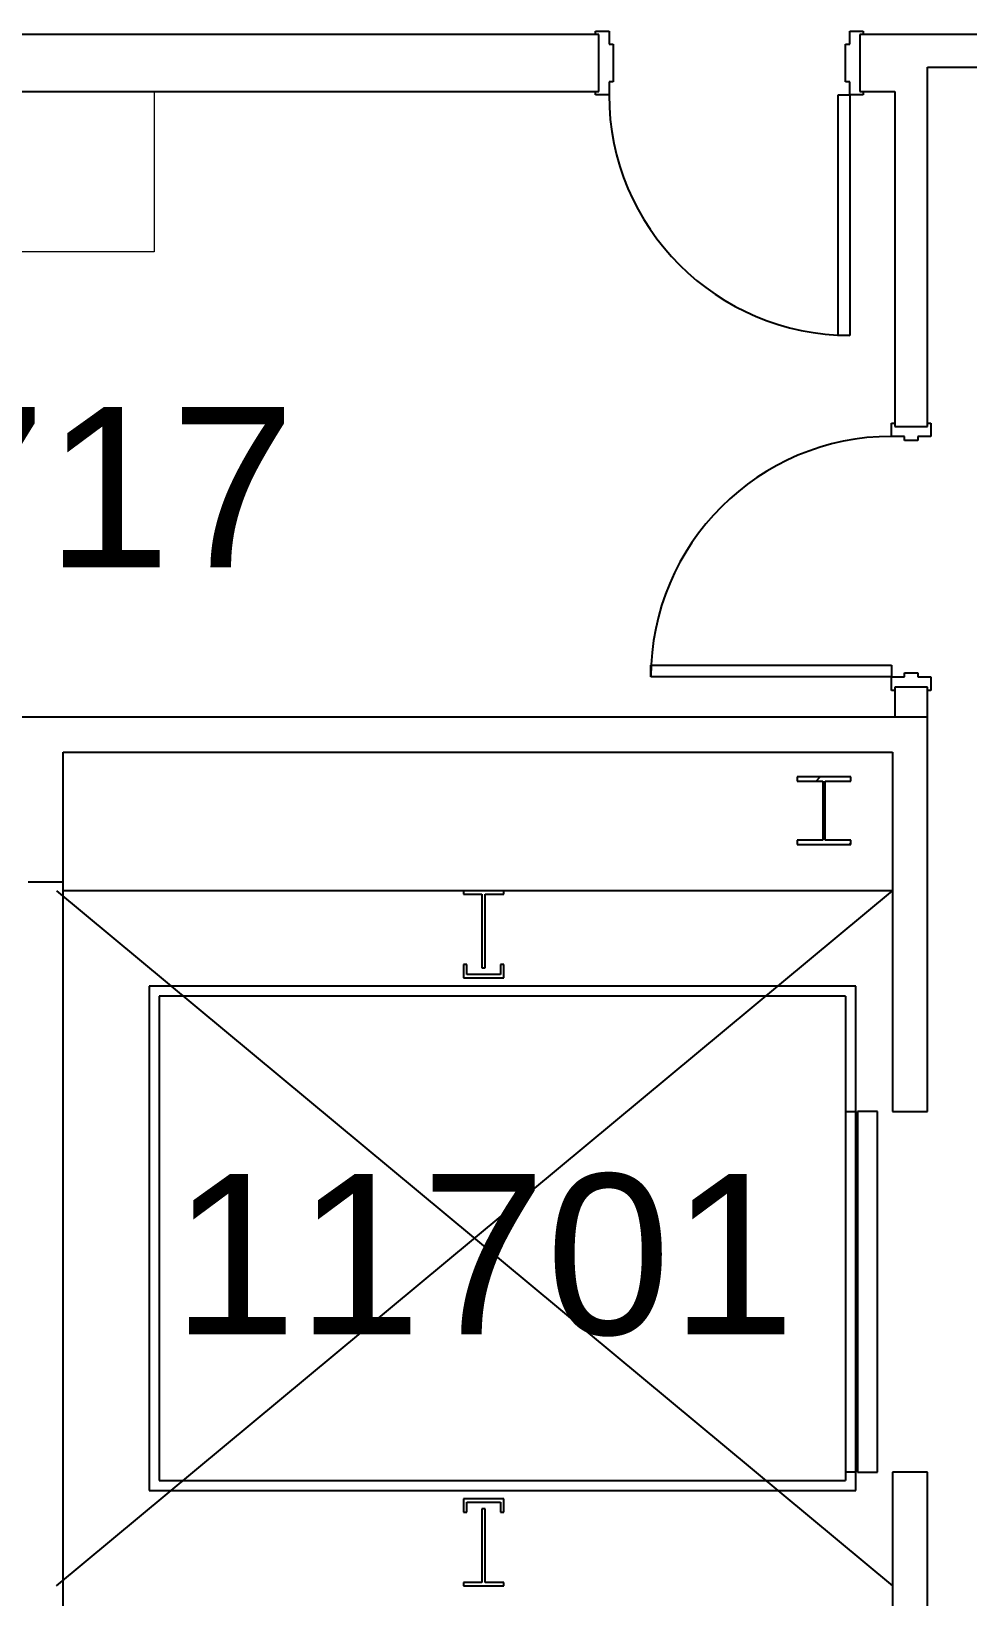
# Model space of a CAD drawing. Header units: inches. Extents: x -60 to 5673, y -29 to 4299.
# Drawn here: x 1863.1 to 2003.1, y 3735.5 to 3969.7 of the extents above; entities that cross this region are included whole.
import ezdxf

# ---------------------------------------------------------------- set-up
doc = ezdxf.new("R2010")
doc.units = ezdxf.units.IN
doc.header["$LTSCALE"] = 96
doc.header["$MEASUREMENT"] = 0
for name, color, linetype in [('A-ANNO-ROOM', 4, 'Continuous'), ('A-COLS', 5, 'Continuous'), ('A-DOOR', 2, 'Continuous'), ('A-FLOR-CASE', 3, 'Continuous'), ('A-FLOR-EVTR', 1, 'Continuous'), ('A-WALL-FULL', 6, 'Continuous')]:
    doc.layers.add(name, color=color, linetype=linetype)
doc.layers.add('AE-113$0$A-WALL-PATT', color=2, linetype='Continuous', lineweight=9)
doc.styles.add('ARIAL', font='arial.ttf')

msp = doc.modelspace()

# ---------------------------------------------------------------- hatches: boundary and pattern name
at = {"layer": 'A-COLS'}
h = msp.add_hatch(dxfattribs=at)
h.set_pattern_fill('FP_36', color=256, style=0, pattern_type=2)
h.set_pattern_definition([(45, (-0.0003, 0.0002), (-9.503515, 9.503515), []), (45, (-0.0003, 14.4), (-9.503515, 9.503515), [])])
h.paths.add_polyline_path([(1980.39, 3848.03), (1985.59, 3848.03), (1985.59, 3848.65), (1981.75, 3848.65), (1981.75, 3857.51), (1985.59, 3857.51), (1985.59, 3858.13), (1977.57, 3858.13), (1977.57, 3857.51), (1981.4, 3857.51), (1981.4, 3848.65), (1977.57, 3848.65), (1977.57, 3848.03)], flags=0)
at = {"layer": 'AE-113$0$A-WALL-PATT', "lineweight": 9}
h = msp.add_hatch(dxfattribs=at)
h.set_pattern_fill('FP_104', color=256, angle=90, style=0, pattern_type=2)
h.set_pattern_definition([(90, (-3719.12, 2025.554), (-77.978, -5e-13), [119.998, 0, 0, 0]), (90, (-3719.12, 2025.054), (-77.978, -5e-13), [119.998, 0, 0, 0]), (90, (-3719.12, 2024.554), (-77.978, -5e-13), [119.998, 0, 0, 0]), (90, (-3719.12, 2024.054), (-77.978, -5e-13), [119.998, 0, 0, 0]), (90, (-3719.12, 2023.554), (-77.978, -5e-13), [119.998, 0, 0, 0]), (90, (-3719.12, 2023.054), (-77.978, -5e-13), [119.998, 0, 0, 0]), (90, (-3719.12, 2022.554), (-77.978, -5e-13), [119.998, 0, 0, 0]), (90, (-3719.12, 2022.054), (-77.978, -5e-13), [119.998, 0, 0, 0]), (90, (-3719.12, 2021.554), (-77.978, -5e-13), [119.998, 0, 0, 0]), (90, (-3719.12, 2021.054), (-77.978, -5e-13), [119.998, 0, 0, 0]), (90, (-3719.12, 2020.554), (-77.978, -5e-13), [119.998, 0, 0, 0]), (90, (-3719.12, 2020.054), (-77.978, -5e-13), [119.998, 0, 0, 0]), (90, (-3719.12, 2019.554), (-77.978, -5e-13), [119.998, 0, 0, 0]), (90, (-3719.12, 2019.054), (-77.978, -5e-13), [119.998, 0, 0, 0]), (90, (-3719.12, 2018.554), (-77.978, -5e-13), [119.998, 0, 0, 0]), (90, (-3719.12, 2018.054), (-77.978, -5e-13), [119.998, 0, 0, 0]), (90, (-3719.12, 2017.554), (-77.978, -5e-13), [119.998, 0, 0, 0]), (90, (-3719.12, 2017.054), (-77.978, -5e-13), [119.998, 0, 0, 0]), (90, (-3719.12, 2016.554), (-77.978, -5e-13), [119.998, 0, 0, 0]), (90, (-3719.12, 2016.054), (-77.978, -5e-13), [119.998, 0, 0, 0]), (90, (-3719.12, 2015.554), (-77.978, -5e-13), [119.998, 0, 0, 0]), (90, (-3719.12, 2015.054), (-77.978, -5e-13), [119.998, 0, 0, 0]), (90, (-3719.12, 2014.554), (-77.978, -5e-13), [119.998, 0, 0, 0]), (90, (-3719.12, 2014.054), (-77.978, -5e-13), [119.998, 0, 0, 0]), (90, (-3719.12, 2013.554), (-77.978, -5e-13), [119.998, 0, 0, 0]), (90, (-3719.12, 2013.054), (-77.978, -5e-13), [119.998, 0, 0, 0]), (90, (-3719.12, 2012.554), (-77.978, -5e-13), [119.998, 0, 0, 0]), (90, (-3719.12, 2012.054), (-77.978, -5e-13), [119.998, 0, 0, 0]), (90, (-3719.12, 2011.554), (-77.978, -5e-13), [119.998, 0, 0, 0]), (90, (-3719.12, 2011.054), (-77.978, -5e-13), [119.998, 0, 0, 0]), (90, (-3719.12, 2010.554), (-77.978, -5e-13), [119.998, 0, 0, 0]), (90, (-3719.12, 2010.054), (-77.978, -5e-13), [119.998, 0, 0, 0]), (90, (-3719.12, 2009.554), (-77.978, -5e-13), [119.998, 0, 0, 0]), (90, (-3719.12, 2009.054), (-77.978, -5e-13), [119.998, 0, 0, 0]), (90, (-3719.12, 2008.554), (-77.978, -5e-13), [119.998, 0, 0, 0]), (90, (-3719.12, 2008.054), (-77.978, -5e-13), [119.998, 0, 0, 0]), (90, (-3719.12, 2007.554), (-77.978, -5e-13), [119.998, 0, 0, 0]), (90, (-3719.12, 2007.054), (-77.978, -5e-13), [119.998, 0, 0, 0]), (90, (-3719.12, 2006.554), (-77.978, -5e-13), [119.998, 0, 0, 0]), (90, (-3719.12, 2006.054), (-77.978, -5e-13), [119.998, 0, 0, 0]), (90, (-3719.12, 2005.554), (-77.978, -5e-13), [119.998, 0, 0, 0]), (90, (-3719.12, 2005.054), (-77.978, -5e-13), [119.998, 0, 0, 0]), (90, (-3719.12, 2004.554), (-77.978, -5e-13), [119.998, 0, 0, 0]), (90, (-3719.12, 2004.054), (-77.978, -5e-13), [119.998, 0, 0, 0]), (90, (-3719.12, 2003.554), (-77.978, -5e-13), [119.998, 0, 0, 0]), (90, (-3719.12, 2003.054), (-77.978, -5e-13), [119.998, 0, 0, 0]), (90, (-3719.12, 2002.554), (-77.978, -5e-13), [119.998, 0, 0, 0]), (90, (-3719.12, 2002.054), (-77.978, -5e-13), [119.998, 0, 0, 0]), (90, (-3719.12, 2001.554), (-77.978, -5e-13), [119.998, 0, 0, 0]), (90, (-3719.12, 2001.054), (-77.978, -5e-13), [119.998, 0, 0, 0]), (90, (-3719.12, 2000.554), (-77.978, -5e-13), [119.998, 0, 0, 0]), (90, (-3719.12, 2000.054), (-77.978, -5e-13), [119.998, 0, 0, 0]), (90, (-3719.12, 1999.554), (-77.978, -5e-13), [119.998, 0, 0, 0]), (90, (-3719.12, 1999.054), (-77.978, -5e-13), [119.998, 0, 0, 0]), (90, (-3719.12, 1998.554), (-77.978, -5e-13), [119.998, 0, 0, 0]), (90, (-3719.12, 1998.054), (-77.978, -5e-13), [119.998, 0, 0, 0]), (90, (-3719.12, 1997.554), (-77.978, -5e-13), [119.998, 0, 0, 0]), (90, (-3719.12, 1997.054), (-77.978, -5e-13), [119.998, 0, 0, 0]), (90, (-3719.12, 1996.554), (-77.978, -5e-13), [119.998, 0, 0, 0]), (90, (-3719.12, 1996.054), (-77.978, -5e-13), [119.998, 0, 0, 0]), (90, (-3719.12, 1995.554), (-77.978, -5e-13), [119.998, 0, 0, 0]), (90, (-3719.12, 1995.054), (-77.978, -5e-13), [119.998, 0, 0, 0]), (90, (-3719.12, 1994.554), (-77.978, -5e-13), [119.998, 0, 0, 0]), (90, (-3719.12, 1994.054), (-77.978, -5e-13), [119.998, 0, 0, 0]), (90, (-3719.12, 1993.554), (-77.978, -5e-13), [119.998, 0, 0, 0]), (90, (-3719.12, 1993.054), (-77.978, -5e-13), [119.998, 0, 0, 0]), (90, (-3719.12, 1992.554), (-77.978, -5e-13), [119.998, 0, 0, 0]), (90, (-3719.12, 1992.054), (-77.978, -5e-13), [119.998, 0, 0, 0]), (90, (-3719.12, 1991.554), (-77.978, -5e-13), [119.998, 0, 0, 0]), (90, (-3719.12, 1991.054), (-77.978, -5e-13), [119.998, 0, 0, 0]), (90, (-3719.12, 1990.554), (-77.978, -5e-13), [119.998, 0, 0, 0]), (90, (-3719.12, 1990.054), (-77.978, -5e-13), [119.998, 0, 0, 0]), (90, (-3719.12, 1989.554), (-77.978, -5e-13), [119.998, 0, 0, 0]), (90, (-3719.12, 1989.054), (-77.978, -5e-13), [119.998, 0, 0, 0]), (90, (-3719.12, 1988.554), (-77.978, -5e-13), [119.998, 0, 0, 0]), (90, (-3719.12, 1988.054), (-77.978, -5e-13), [119.998, 0, 0, 0]), (90, (-3719.12, 1987.554), (-77.978, -5e-13), [119.998, 0, 0, 0]), (90, (-3719.12, 1987.054), (-77.978, -5e-13), [119.998, 0, 0, 0]), (90, (-3719.12, 1986.554), (-77.978, -5e-13), [119.998, 0, 0, 0]), (90, (-3719.12, 1986.054), (-77.978, -5e-13), [119.998, 0, 0, 0]), (90, (-3719.12, 1985.555), (-77.978, -5e-13), [119.998, 0, 0, 0]), (90, (-3719.12, 1985.055), (-77.978, -5e-13), [119.998, 0, 0, 0]), (90, (-3719.12, 1984.555), (-77.978, -5e-13), [119.998, 0, 0, 0]), (90, (-3719.12, 1984.055), (-77.978, -5e-13), [119.998, 0, 0, 0]), (90, (-3719.12, 1983.555), (-77.978, -5e-13), [119.998, 0, 0, 0]), (90, (-3719.12, 1983.055), (-77.978, -5e-13), [119.998, 0, 0, 0]), (90, (-3719.12, 1982.555), (-77.978, -5e-13), [119.998, 0, 0, 0]), (90, (-3719.12, 1982.055), (-77.978, -5e-13), [119.998, 0, 0, 0]), (90, (-3719.12, 1981.555), (-77.978, -5e-13), [119.998, 0, 0, 0]), (90, (-3719.12, 1981.055), (-77.978, -5e-13), [119.998, 0, 0, 0]), (90, (-3719.12, 1980.555), (-77.978, -5e-13), [119.998, 0, 0, 0]), (90, (-3719.12, 1980.055), (-77.978, -5e-13), [119.998, 0, 0, 0]), (90, (-3719.12, 1979.555), (-77.978, -5e-13), [119.998, 0, 0, 0]), (90, (-3719.12, 1979.055), (-77.978, -5e-13), [119.998, 0, 0, 0]), (90, (-3719.12, 1978.555), (-77.978, -5e-13), [119.998, 0, 0, 0]), (90, (-3719.12, 1978.055), (-77.978, -5e-13), [119.998, 0, 0, 0]), (90, (-3719.12, 1977.555), (-77.978, -5e-13), [119.998, 0, 0, 0]), (90, (-3719.12, 1965.56), (-77.978, -5e-13), [119.998, 0, 0, 0]), (90, (-3719.12, 1965.06), (-77.978, -5e-13), [119.998, 0, 0, 0]), (90, (-3719.12, 1964.56), (-77.978, -5e-13), [119.998, 0, 0, 0]), (90, (-3719.12, 1964.06), (-77.978, -5e-13), [119.998, 0, 0, 0]), (90, (-3719.12, 1963.56), (-77.978, -5e-13), [119.998, 0, 0, 0]), (90, (-3719.12, 1963.06), (-77.978, -5e-13), [119.998, 0, 0, 0]), (90, (-3719.12, 1962.56), (-77.978, -5e-13), [119.998, 0, 0, 0]), (90, (-3719.12, 1962.06), (-77.978, -5e-13), [119.998, 0, 0, 0]), (90, (-3719.12, 1961.56), (-77.978, -5e-13), [119.998, 0, 0, 0]), (90, (-3719.12, 1961.06), (-77.978, -5e-13), [119.998, 0, 0, 0]), (90, (-3719.12, 1960.56), (-77.978, -5e-13), [119.998, 0, 0, 0]), (90, (-3719.12, 1960.06), (-77.978, -5e-13), [119.998, 0, 0, 0]), (90, (-3719.12, 1947.576), (-77.978, -5e-13), [119.998, 0, 0, 0]), (90, (-3719.12, 1959.56), (-77.978, -5e-13), [119.998, 0, 0, 0])])
h.paths.add_polyline_path([(2100.08, 3964.95), (2106.33, 3964.95), (2106.33, 3968.58), (2100.08, 3968.58)], flags=0)
h.paths.add_polyline_path([(1997.08, 3964.95), (2042.08, 3964.95), (2042.08, 3968.58), (1996.45, 3968.58), (1996.45, 3964.95)], flags=0)
h = msp.add_hatch(dxfattribs=at)
h.set_pattern_fill('FP_116', color=256, angle=90, style=0, pattern_type=2)
h.set_pattern_definition([(180, (-81562.85, -155319.41), (-1e-14, -120), [96, 0, 0, 0]), (180, (-81575.34, -155319.41), (-1e-14, -120), [96, 0, 0, 0]), (180, (-81577.34, -155319.41), (-1e-14, -120), [96, 0, 0, 0]), (180, (-81579.34, -155319.41), (-1e-14, -120), [96, 0, 0, 0]), (180, (-81581.34, -155319.41), (-1e-14, -120), [96, 0, 0, 0]), (180, (-81583.34, -155319.41), (-1e-14, -120), [96, 0, 0, 0]), (180, (-81585.34, -155319.41), (-1e-14, -120), [96, 0, 0, 0]), (180, (-81576.34, -155319.41), (-1e-14, -120), [96, 0, 0, 0]), (180, (-81578.34, -155319.41), (-1e-14, -120), [96, 0, 0, 0]), (180, (-81580.34, -155319.41), (-1e-14, -120), [96, 0, 0, 0]), (180, (-81582.34, -155319.41), (-1e-14, -120), [96, 0, 0, 0]), (180, (-81584.34, -155319.41), (-1e-14, -120), [96, 0, 0, 0]), (180, (-81586.34, -155319.41), (-1e-14, -120), [96, 0, 0, 0]), (180, (-81575.85, -155319.41), (-1e-14, -120), [96, 0, 0, 0]), (180, (-81577.85, -155319.41), (-1e-14, -120), [96, 0, 0, 0]), (180, (-81579.85, -155319.41), (-1e-14, -120), [96, 0, 0, 0]), (180, (-81581.85, -155319.41), (-1e-14, -120), [96, 0, 0, 0]), (180, (-81583.85, -155319.41), (-1e-14, -120), [96, 0, 0, 0]), (180, (-81585.85, -155319.41), (-1e-14, -120), [96, 0, 0, 0]), (180, (-81574.85, -155319.41), (-1e-14, -120), [96, 0, 0, 0]), (180, (-81576.85, -155319.41), (-1e-14, -120), [96, 0, 0, 0]), (180, (-81578.85, -155319.41), (-1e-14, -120), [96, 0, 0, 0]), (180, (-81580.85, -155319.41), (-1e-14, -120), [96, 0, 0, 0]), (180, (-81582.85, -155319.41), (-1e-14, -120), [96, 0, 0, 0]), (180, (-81584.85, -155319.41), (-1e-14, -120), [96, 0, 0, 0]), (180, (-81586.85, -155319.41), (-1e-14, -120), [96, 0, 0, 0]), (180, (-81599.34, -155319.41), (-1e-14, -120), [96, 0, 0, 0]), (180, (-81601.34, -155319.41), (-1e-14, -120), [96, 0, 0, 0]), (180, (-81603.34, -155319.41), (-1e-14, -120), [96, 0, 0, 0]), (180, (-81605.34, -155319.41), (-1e-14, -120), [96, 0, 0, 0]), (180, (-81607.34, -155319.41), (-1e-14, -120), [96, 0, 0, 0]), (180, (-81609.34, -155319.41), (-1e-14, -120), [96, 0, 0, 0]), (180, (-81623.34, -155319.41), (-1e-14, -120), [96, 0, 0, 0]), (180, (-81625.34, -155319.41), (-1e-14, -120), [96, 0, 0, 0]), (180, (-81627.34, -155319.41), (-1e-14, -120), [96, 0, 0, 0]), (180, (-81629.34, -155319.41), (-1e-14, -120), [96, 0, 0, 0]), (180, (-81631.34, -155319.41), (-1e-14, -120), [96, 0, 0, 0]), (180, (-81633.34, -155319.41), (-1e-14, -120), [96, 0, 0, 0]), (180, (-81635.34, -155319.41), (-1e-14, -120), [96, 0, 0, 0]), (180, (-81637.34, -155319.41), (-1e-14, -120), [96, 0, 0, 0]), (180, (-81639.34, -155319.41), (-1e-14, -120), [96, 0, 0, 0]), (180, (-81641.34, -155319.41), (-1e-14, -120), [96, 0, 0, 0]), (180, (-81643.34, -155319.41), (-1e-14, -120), [96, 0, 0, 0]), (180, (-81645.34, -155319.41), (-1e-14, -120), [96, 0, 0, 0]), (180, (-81647.34, -155319.41), (-1e-14, -120), [96, 0, 0, 0]), (180, (-81649.34, -155319.41), (-1e-14, -120), [96, 0, 0, 0]), (180, (-81651.34, -155319.41), (-1e-14, -120), [96, 0, 0, 0]), (180, (-81653.34, -155319.41), (-1e-14, -120), [96, 0, 0, 0]), (180, (-81655.34, -155319.41), (-1e-14, -120), [96, 0, 0, 0]), (180, (-81657.34, -155319.41), (-1e-14, -120), [96, 0, 0, 0]), (180, (-81659.34, -155319.41), (-1e-14, -120), [96, 0, 0, 0]), (180, (-81661.34, -155319.41), (-1e-14, -120), [96, 0, 0, 0]), (180, (-81663.34, -155319.41), (-1e-14, -120), [96, 0, 0, 0]), (180, (-81665.34, -155319.41), (-1e-14, -120), [96, 0, 0, 0]), (180, (-81667.34, -155319.41), (-1e-14, -120), [96, 0, 0, 0]), (180, (-81669.34, -155319.41), (-1e-14, -120), [96, 0, 0, 0]), (180, (-81671.34, -155319.41), (-1e-14, -120), [96, 0, 0, 0]), (180, (-81673.34, -155319.41), (-1e-14, -120), [96, 0, 0, 0]), (180, (-81675.34, -155319.41), (-1e-14, -120), [96, 0, 0, 0]), (180, (-81677.34, -155319.41), (-1e-14, -120), [96, 0, 0, 0]), (180, (-81679.34, -155319.41), (-1e-14, -120), [96, 0, 0, 0]), (180, (-81681.34, -155319.41), (-1e-14, -120), [96, 0, 0, 0]), (180, (-81600.34, -155319.41), (-1e-14, -120), [96, 0, 0, 0]), (180, (-81602.34, -155319.41), (-1e-14, -120), [96, 0, 0, 0]), (180, (-81604.34, -155319.41), (-1e-14, -120), [96, 0, 0, 0]), (180, (-81606.34, -155319.41), (-1e-14, -120), [96, 0, 0, 0]), (180, (-81608.34, -155319.41), (-1e-14, -120), [96, 0, 0, 0]), (180, (-81610.34, -155319.41), (-1e-14, -120), [96, 0, 0, 0]), (180, (-81624.34, -155319.41), (-1e-14, -120), [96, 0, 0, 0]), (180, (-81626.34, -155319.41), (-1e-14, -120), [96, 0, 0, 0]), (180, (-81628.34, -155319.41), (-1e-14, -120), [96, 0, 0, 0]), (180, (-81630.34, -155319.41), (-1e-14, -120), [96, 0, 0, 0]), (180, (-81632.34, -155319.41), (-1e-14, -120), [96, 0, 0, 0]), (180, (-81634.34, -155319.41), (-1e-14, -120), [96, 0, 0, 0]), (180, (-81636.34, -155319.41), (-1e-14, -120), [96, 0, 0, 0]), (180, (-81638.34, -155319.41), (-1e-14, -120), [96, 0, 0, 0]), (180, (-81640.34, -155319.41), (-1e-14, -120), [96, 0, 0, 0]), (180, (-81642.34, -155319.41), (-1e-14, -120), [96, 0, 0, 0]), (180, (-81644.34, -155319.41), (-1e-14, -120), [96, 0, 0, 0]), (180, (-81646.34, -155319.41), (-1e-14, -120), [96, 0, 0, 0]), (180, (-81648.34, -155319.41), (-1e-14, -120), [96, 0, 0, 0]), (180, (-81650.34, -155319.41), (-1e-14, -120), [96, 0, 0, 0]), (180, (-81652.34, -155319.41), (-1e-14, -120), [96, 0, 0, 0]), (180, (-81654.34, -155319.41), (-1e-14, -120), [96, 0, 0, 0]), (180, (-81656.34, -155319.41), (-1e-14, -120), [96, 0, 0, 0]), (180, (-81658.34, -155319.41), (-1e-14, -120), [96, 0, 0, 0]), (180, (-81660.34, -155319.41), (-1e-14, -120), [96, 0, 0, 0]), (180, (-81662.34, -155319.41), (-1e-14, -120), [96, 0, 0, 0]), (180, (-81664.34, -155319.41), (-1e-14, -120), [96, 0, 0, 0]), (180, (-81666.34, -155319.41), (-1e-14, -120), [96, 0, 0, 0]), (180, (-81668.34, -155319.41), (-1e-14, -120), [96, 0, 0, 0]), (180, (-81670.34, -155319.41), (-1e-14, -120), [96, 0, 0, 0]), (180, (-81672.34, -155319.41), (-1e-14, -120), [96, 0, 0, 0]), (180, (-81674.34, -155319.41), (-1e-14, -120), [96, 0, 0, 0]), (180, (-81676.34, -155319.41), (-1e-14, -120), [96, 0, 0, 0]), (180, (-81678.34, -155319.41), (-1e-14, -120), [96, 0, 0, 0]), (180, (-81680.34, -155319.41), (-1e-14, -120), [96, 0, 0, 0]), (180, (-81682.34, -155319.41), (-1e-14, -120), [96, 0, 0, 0]), (180, (-81599.85, -155319.41), (-1e-14, -120), [96, 0, 0, 0]), (180, (-81601.85, -155319.41), (-1e-14, -120), [96, 0, 0, 0]), (180, (-81603.85, -155319.41), (-1e-14, -120), [96, 0, 0, 0]), (180, (-81605.85, -155319.41), (-1e-14, -120), [96, 0, 0, 0]), (180, (-81607.85, -155319.41), (-1e-14, -120), [96, 0, 0, 0]), (180, (-81609.85, -155319.41), (-1e-14, -120), [96, 0, 0, 0]), (180, (-81623.85, -155319.41), (-1e-14, -120), [96, 0, 0, 0]), (180, (-81625.85, -155319.41), (-1e-14, -120), [96, 0, 0, 0]), (180, (-81627.85, -155319.41), (-1e-14, -120), [96, 0, 0, 0]), (180, (-81629.85, -155319.41), (-1e-14, -120), [96, 0, 0, 0]), (180, (-81631.85, -155319.41), (-1e-14, -120), [96, 0, 0, 0]), (180, (-81633.85, -155319.41), (-1e-14, -120), [96, 0, 0, 0]), (180, (-81635.85, -155319.41), (-1e-14, -120), [96, 0, 0, 0]), (180, (-81637.85, -155319.41), (-1e-14, -120), [96, 0, 0, 0]), (180, (-81639.85, -155319.41), (-1e-14, -120), [96, 0, 0, 0]), (180, (-81641.85, -155319.41), (-1e-14, -120), [96, 0, 0, 0]), (180, (-81643.85, -155319.41), (-1e-14, -120), [96, 0, 0, 0]), (180, (-81645.85, -155319.41), (-1e-14, -120), [96, 0, 0, 0]), (180, (-81647.85, -155319.41), (-1e-14, -120), [96, 0, 0, 0]), (180, (-81649.85, -155319.41), (-1e-14, -120), [96, 0, 0, 0]), (180, (-81651.85, -155319.41), (-1e-14, -120), [96, 0, 0, 0]), (180, (-81653.85, -155319.41), (-1e-14, -120), [96, 0, 0, 0]), (180, (-81655.85, -155319.41), (-1e-14, -120), [96, 0, 0, 0]), (180, (-81657.85, -155319.41), (-1e-14, -120), [96, 0, 0, 0]), (180, (-81659.85, -155319.41), (-1e-14, -120), [96, 0, 0, 0]), (180, (-81661.85, -155319.41), (-1e-14, -120), [96, 0, 0, 0]), (180, (-81663.85, -155319.41), (-1e-14, -120), [96, 0, 0, 0]), (180, (-81665.85, -155319.41), (-1e-14, -120), [96, 0, 0, 0]), (180, (-81667.85, -155319.41), (-1e-14, -120), [96, 0, 0, 0]), (180, (-81669.85, -155319.41), (-1e-14, -120), [96, 0, 0, 0]), (180, (-81671.85, -155319.41), (-1e-14, -120), [96, 0, 0, 0]), (180, (-81673.85, -155319.41), (-1e-14, -120), [96, 0, 0, 0]), (180, (-81675.85, -155319.41), (-1e-14, -120), [96, 0, 0, 0]), (180, (-81677.85, -155319.41), (-1e-14, -120), [96, 0, 0, 0]), (180, (-81679.85, -155319.41), (-1e-14, -120), [96, 0, 0, 0]), (180, (-81681.85, -155319.41), (-1e-14, -120), [96, 0, 0, 0]), (180, (-81598.85, -155319.41), (-1e-14, -120), [96, 0, 0, 0]), (180, (-81600.85, -155319.41), (-1e-14, -120), [96, 0, 0, 0]), (180, (-81602.85, -155319.41), (-1e-14, -120), [96, 0, 0, 0]), (180, (-81604.85, -155319.41), (-1e-14, -120), [96, 0, 0, 0]), (180, (-81606.85, -155319.41), (-1e-14, -120), [96, 0, 0, 0]), (180, (-81608.85, -155319.41), (-1e-14, -120), [96, 0, 0, 0]), (180, (-81610.85, -155319.41), (-1e-14, -120), [96, 0, 0, 0]), (180, (-81622.85, -155319.41), (-1e-14, -120), [96, 0, 0, 0]), (180, (-81624.85, -155319.41), (-1e-14, -120), [96, 0, 0, 0]), (180, (-81626.85, -155319.41), (-1e-14, -120), [96, 0, 0, 0]), (180, (-81628.85, -155319.41), (-1e-14, -120), [96, 0, 0, 0]), (180, (-81630.85, -155319.41), (-1e-14, -120), [96, 0, 0, 0]), (180, (-81632.85, -155319.41), (-1e-14, -120), [96, 0, 0, 0]), (180, (-81634.85, -155319.41), (-1e-14, -120), [96, 0, 0, 0]), (180, (-81636.85, -155319.41), (-1e-14, -120), [96, 0, 0, 0]), (180, (-81638.85, -155319.41), (-1e-14, -120), [96, 0, 0, 0]), (180, (-81640.85, -155319.41), (-1e-14, -120), [96, 0, 0, 0]), (180, (-81642.85, -155319.41), (-1e-14, -120), [96, 0, 0, 0]), (180, (-81644.85, -155319.41), (-1e-14, -120), [96, 0, 0, 0]), (180, (-81646.85, -155319.41), (-1e-14, -120), [96, 0, 0, 0]), (180, (-81648.85, -155319.41), (-1e-14, -120), [96, 0, 0, 0]), (180, (-81650.85, -155319.41), (-1e-14, -120), [96, 0, 0, 0]), (180, (-81652.85, -155319.41), (-1e-14, -120), [96, 0, 0, 0]), (180, (-81654.85, -155319.41), (-1e-14, -120), [96, 0, 0, 0]), (180, (-81656.85, -155319.41), (-1e-14, -120), [96, 0, 0, 0]), (180, (-81658.85, -155319.41), (-1e-14, -120), [96, 0, 0, 0]), (180, (-81660.85, -155319.41), (-1e-14, -120), [96, 0, 0, 0]), (180, (-81662.85, -155319.41), (-1e-14, -120), [96, 0, 0, 0]), (180, (-81664.85, -155319.41), (-1e-14, -120), [96, 0, 0, 0]), (180, (-81666.85, -155319.41), (-1e-14, -120), [96, 0, 0, 0]), (180, (-81668.85, -155319.41), (-1e-14, -120), [96, 0, 0, 0]), (180, (-81670.85, -155319.41), (-1e-14, -120), [96, 0, 0, 0]), (180, (-81586.85, -155319.41), (-1e-14, -120), [96, 0, 0, 0]), (180, (-81672.85, -155319.41), (-1e-14, -120), [96, 0, 0, 0]), (180, (-81674.85, -155319.41), (-1e-14, -120), [96, 0, 0, 0]), (180, (-81676.85, -155319.41), (-1e-14, -120), [96, 0, 0, 0]), (180, (-81678.85, -155319.41), (-1e-14, -120), [96, 0, 0, 0]), (180, (-81680.85, -155319.41), (-1e-14, -120), [96, 0, 0, 0]), (180, (-81682.85, -155319.41), (-1e-14, -120), [96, 0, 0, 0])])
h.paths.add_polyline_path([(1866.58, 3842.45), (1866.58, 3861.83), (1863.58, 3861.83), (1863.58, 3842.45)], flags=0)

# ---------------------------------------------------------------- linework, layer by layer
at = {"layer": 'A-COLS'}
for p, q in [((1985.59, 3858.13), (1977.57, 3858.13)), ((1977.57, 3858.13), (1977.57, 3857.51)), ((1985.59, 3857.51), (1985.59, 3858.13)), ((1977.57, 3857.51), (1981.4, 3857.51)), ((1981.4, 3857.51), (1981.4, 3848.65)), ((1981.75, 3848.65), (1981.75, 3857.51)), ((1981.75, 3857.51), (1985.59, 3857.51)), ((1981.4, 3848.65), (1977.57, 3848.65)), ((1977.57, 3848.65), (1977.57, 3848.03)), ((1977.57, 3848.03), (1985.59, 3848.03)), ((1985.59, 3848.65), (1981.75, 3848.65)), ((1985.59, 3848.03), (1985.59, 3848.65))]:
    msp.add_line(p, q, dxfattribs=at)
at = {"layer": 'A-DOOR'}
for p, q in [((1947.45, 3969.7), (1949.45, 3969.7)), ((1947.45, 3969.2), (1947.45, 3969.7)), ((1947.95, 3969.2), (1947.45, 3969.2)), ((1947.95, 3960.7), (1947.95, 3969.2)), ((1949.45, 3969.7), (1949.45, 3967.76)), ((1985.45, 3969.7), (1987.45, 3969.7)), ((1985.45, 3967.76), (1985.45, 3969.7)), ((1986.95, 3969.2), (1986.95, 3960.7)), ((1987.45, 3969.2), (1986.95, 3969.2)), ((1987.45, 3969.7), (1987.45, 3969.2)), ((1949.45, 3967.76), (1950.08, 3967.76)), ((1950.08, 3967.76), (1950.08, 3962.14)), ((1984.83, 3967.76), (1985.45, 3967.76)), ((1984.83, 3962.14), (1984.83, 3967.76)), ((1949.45, 3962.14), (1949.45, 3960.2)), ((1950.08, 3962.14), (1949.45, 3962.14)), ((1985.45, 3962.14), (1984.83, 3962.14)), ((1985.45, 3960.2), (1985.45, 3962.14)), ((1947.45, 3960.7), (1947.95, 3960.7)), ((1947.45, 3960.2), (1947.45, 3960.7)), ((1949.45, 3960.2), (1947.45, 3960.2)), ((1983.7, 3960.2), (1985.45, 3960.2)), ((1983.7, 3924.2), (1983.7, 3960.2)), ((1985.45, 3960.2), (1985.45, 3924.2)), ((1987.45, 3960.2), (1985.45, 3960.2)), ((1986.95, 3960.7), (1987.45, 3960.7)), ((1987.45, 3960.7), (1987.45, 3960.2)), ((1985.45, 3924.2), (1983.7, 3924.2)), ((1991.7, 3909.08), (1991.7, 3911.08)), ((1991.7, 3911.08), (1992.2, 3911.08)), ((1992.2, 3911.08), (1992.2, 3910.58)), ((1992.2, 3910.58), (1997.08, 3910.58)), ((1997.08, 3911.08), (1997.58, 3911.08)), ((1997.08, 3910.58), (1997.08, 3911.08)), ((1997.58, 3911.08), (1997.58, 3909.08)), ((1993.64, 3909.08), (1991.7, 3909.08)), ((1993.64, 3908.45), (1993.64, 3909.08)), ((1995.64, 3908.45), (1993.64, 3908.45)), ((1995.64, 3909.08), (1995.64, 3908.45)), ((1997.58, 3909.08), (1995.64, 3909.08)), ((1955.7, 3874.83), (1991.7, 3874.83)), ((1955.7, 3873.08), (1955.7, 3874.83)), ((1991.7, 3874.83), (1991.7, 3873.08)), ((1991.7, 3873.08), (1955.7, 3873.08)), ((1991.7, 3873.08), (1993.64, 3873.08)), ((1991.7, 3871.08), (1991.7, 3873.08)), ((1993.64, 3873.69), (1995.64, 3873.69)), ((1993.64, 3873.08), (1993.64, 3873.69)), ((1995.64, 3873.69), (1995.64, 3873.08)), ((1995.64, 3873.08), (1997.58, 3873.08)), ((1997.58, 3873.08), (1997.58, 3871.08)), ((1992.2, 3871.08), (1991.7, 3871.08)), ((1992.2, 3871.58), (1992.2, 3871.08)), ((1997.08, 3871.58), (1992.2, 3871.58)), ((1997.08, 3871.08), (1997.08, 3871.58)), ((1997.58, 3871.08), (1997.08, 3871.08))]:
    msp.add_line(p, q, dxfattribs=at)
for centre, start, end in [((1985.45, 3960.2), 180, 270), ((1985.45, 3960.2), 180, 270), ((1991.7, 3873.08), 90, 180), ((1991.7, 3873.08), 90, 180)]:
    msp.add_arc(centre, 36, start, end, dxfattribs=at)
at = {"layer": 'A-FLOR-CASE', "lineweight": 9, "flags": 128}
msp.add_lwpolyline([(1881.43, 3960.7), (1881.43, 3936.7), (1747.95, 3936.7), (1747.95, 3961.33)], dxfattribs=at)
at = {"layer": 'A-FLOR-EVTR'}
for p, q in [((1866.83, 3737.08), (1991.83, 3841.08)), ((1866.83, 3841.08), (1991.83, 3737.08)), ((1933.7, 3841.08), (1927.7, 3841.08)), ((1927.7, 3841.08), (1927.7, 3840.58)), ((1927.7, 3840.58), (1930.45, 3840.58)), ((1930.45, 3840.58), (1930.45, 3829.58)), ((1930.95, 3829.58), (1930.95, 3840.58)), ((1930.95, 3840.58), (1933.7, 3840.58)), ((1933.7, 3840.58), (1933.7, 3841.08)), ((1928.2, 3830.08), (1927.7, 3830.08)), ((1927.7, 3830.08), (1927.7, 3828.08)), ((1928.2, 3828.58), (1928.2, 3830.08)), ((1933.7, 3830.08), (1933.2, 3830.08)), ((1933.2, 3830.08), (1933.2, 3828.58)), ((1933.7, 3828.08), (1933.7, 3830.08)), ((1927.7, 3828.08), (1933.7, 3828.08)), ((1933.2, 3828.58), (1928.2, 3828.58)), ((1930.45, 3829.58), (1930.95, 3829.58)), ((1986.33, 3826.83), (1880.7, 3826.83)), ((1880.7, 3826.83), (1880.7, 3751.33)), ((1882.2, 3825.33), (1882.2, 3752.83)), ((1984.83, 3825.33), (1882.2, 3825.33)), ((1984.83, 3825.33), (1984.83, 3752.83)), ((1986.33, 3751.33), (1986.33, 3826.83)), ((1984.83, 3808.08), (1986.33, 3808.08)), ((1989.58, 3808.08), (1986.58, 3808.08)), ((1986.58, 3808.08), (1986.58, 3754.08)), ((1989.58, 3754.08), (1989.58, 3808.08)), ((1882.2, 3752.83), (1984.83, 3752.83)), ((1986.33, 3754.08), (1984.83, 3754.08)), ((1986.58, 3754.08), (1989.58, 3754.08)), ((1880.7, 3751.33), (1986.33, 3751.33)), ((1927.7, 3750.08), (1927.7, 3748.08)), ((1933.7, 3750.08), (1927.7, 3750.08)), ((1927.7, 3748.08), (1928.2, 3748.08)), ((1928.2, 3748.08), (1928.2, 3749.58)), ((1928.2, 3749.58), (1933.2, 3749.58)), ((1930.95, 3748.58), (1930.45, 3748.58)), ((1930.45, 3748.58), (1930.45, 3737.58)), ((1930.95, 3737.58), (1930.95, 3748.58)), ((1933.2, 3749.58), (1933.2, 3748.08)), ((1933.2, 3748.08), (1933.7, 3748.08)), ((1933.7, 3748.08), (1933.7, 3750.08)), ((1927.7, 3737.58), (1927.7, 3737.08)), ((1930.45, 3737.58), (1927.7, 3737.58)), ((1927.7, 3737.08), (1933.7, 3737.08)), ((1933.7, 3737.58), (1930.95, 3737.58)), ((1933.7, 3737.08), (1933.7, 3737.58))]:
    msp.add_line(p, q, dxfattribs=at)
at = {"layer": 'A-WALL-FULL'}
for p, q in [((1947.45, 3969.2), (1721.45, 3969.2)), ((1992.2, 3969.2), (1987.45, 3969.2)), ((2011.58, 3969.2), (1992.2, 3969.2)), ((1997.08, 3911.08), (1997.08, 3964.33)), ((1997.08, 3964.33), (2042.08, 3964.33)), ((1721.45, 3960.7), (1947.45, 3960.7)), ((1987.45, 3960.7), (1992.2, 3960.7)), ((1992.2, 3960.7), (1992.2, 3911.08)), ((1992.2, 3871.08), (1992.2, 3867.08)), ((1997.08, 3808.08), (1997.08, 3871.08)), ((1997.08, 3867.08), (1841.83, 3867.08)), ((1867.83, 3472.2), (1867.83, 3861.83)), ((1867.83, 3861.83), (1991.83, 3861.83)), ((1991.83, 3861.83), (1991.83, 3808.08)), ((1862.58, 3842.45), (1867.83, 3842.45)), ((1991.83, 3841.08), (1867.83, 3841.08)), ((1991.83, 3808.08), (1997.08, 3808.08)), ((1991.83, 3754.08), (1991.83, 3696.08)), ((1997.08, 3754.08), (1991.83, 3754.08)), ((1997.08, 3696.08), (1997.08, 3754.08))]:
    msp.add_line(p, q, dxfattribs=at)

# ---------------------------------------------------------------- texts
at = {"layer": 'A-ANNO-ROOM', "style": 'ARIAL'}
for s, p in [('11717', (1809.31, 3889.48)), ('11701', (1884.08, 3774.69))]:
    msp.add_text(s, height=24, dxfattribs=at).set_placement(p)

doc.saveas('drawing.dxf')
